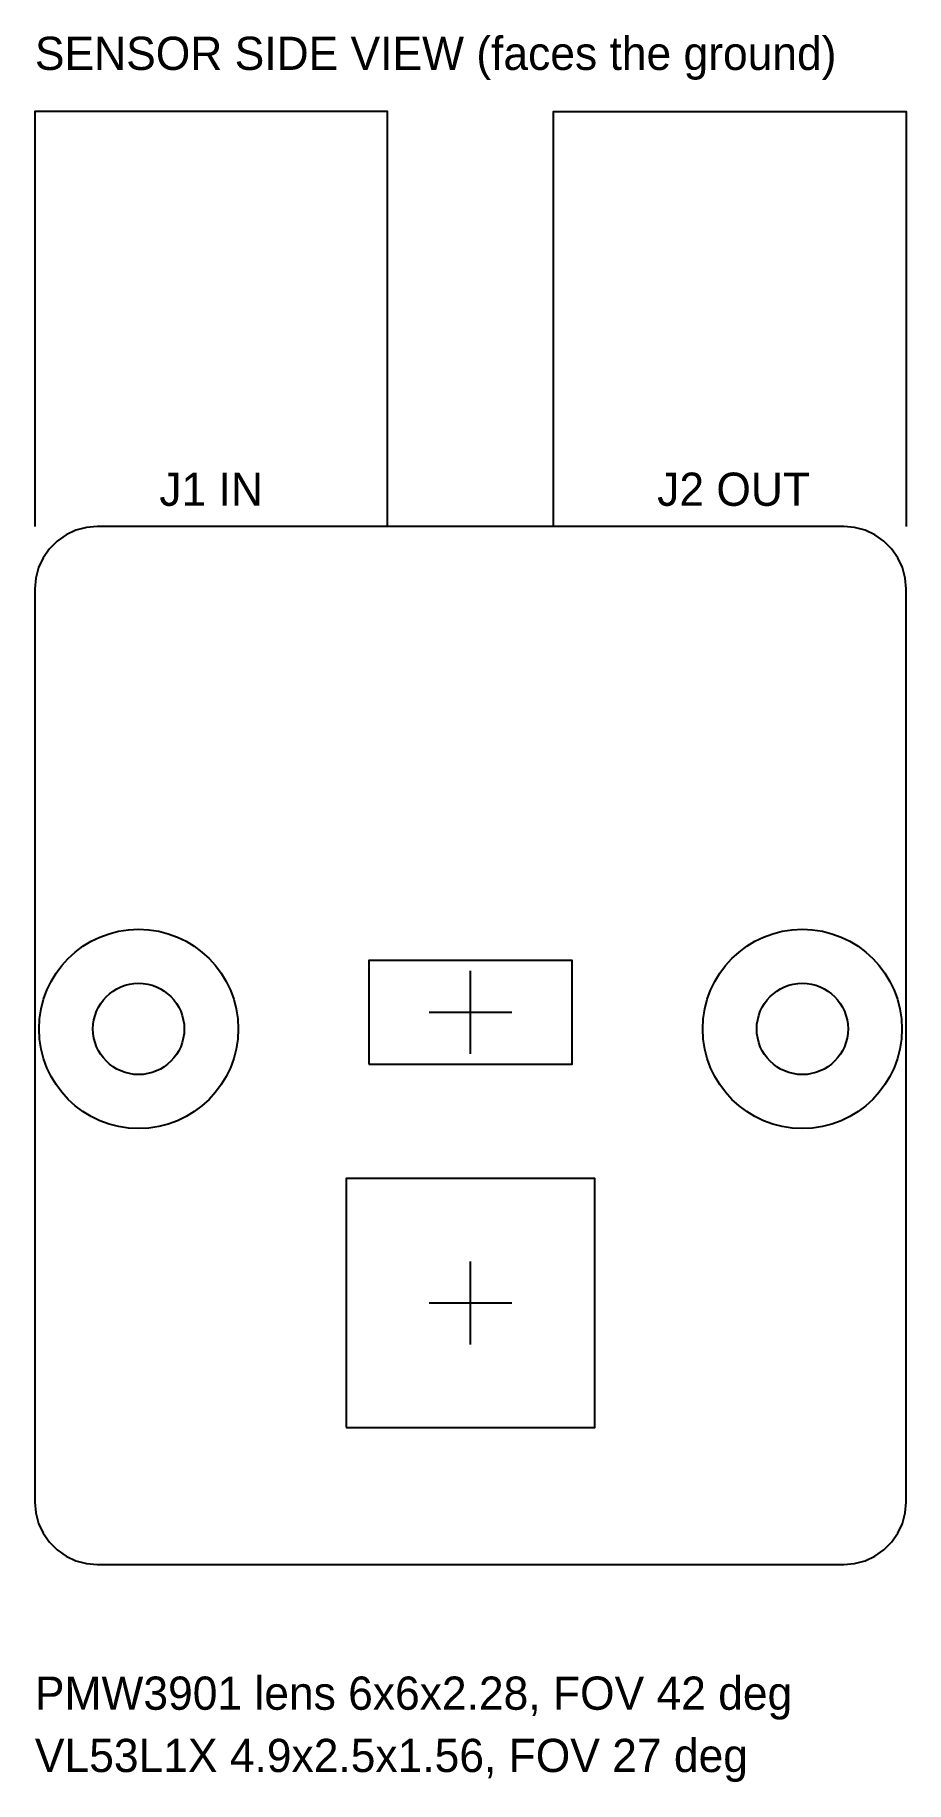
# Model space of a CAD drawing. Header units: millimetres. Extents: x -10.5 to 10.5, y -17.7 to 24.3.
import ezdxf

# ---------------------------------------------------------------- set-up
doc = ezdxf.new("R2010")
doc.units = ezdxf.units.MM
for name, color, linetype in [('HOLE_KEEPOUT_R2.4', 6, 'Continuous'), ('HOLES_M2', 1, 'Continuous'), ('NOTES', 7, 'Continuous'), ('OUTLINE', 7, 'Continuous'), ('PMW3901_LENS_6x6', 3, 'Continuous'), ('PMW3901_OPTICAL_AXIS', 3, 'Continuous'), ('QWIIC_PLUG_ZONE', 5, 'Continuous'), ('SENSOR_SIDE_PARTS_MAX_3.0MM', 8, 'Continuous'), ('VL53L1X_AXIS', 4, 'Continuous'), ('VL53L1X_PACKAGE', 4, 'Continuous')]:
    doc.layers.add(name, color=color, linetype=linetype)

msp = doc.modelspace()

# ---------------------------------------------------------------- linework, layer by layer
at = {"layer": 'HOLE_KEEPOUT_R2.4'}
for centre in [(-8, 0.4), (8, 0.4)]:
    msp.add_circle(centre, 2.4, dxfattribs=at)
at = {"layer": 'HOLES_M2'}
for centre in [(-8, 0.4), (8, 0.4)]:
    msp.add_circle(centre, 1.1, dxfattribs=at)
at = {"layer": 'OUTLINE'}
msp.add_lwpolyline([(10.5, 11), (10.477, 11.26), (10.41, 11.513), (10.299, 11.75), (10.149, 11.964), (9.964, 12.149), (9.75, 12.299), (9.513, 12.41), (9.26, 12.477), (9, 12.5), (-9, 12.5), (-9.26, 12.477), (-9.513, 12.41), (-9.75, 12.299), (-9.964, 12.149), (-10.149, 11.964), (-10.299, 11.75), (-10.41, 11.513), (-10.477, 11.26), (-10.5, 11), (-10.5, -11), (-10.477, -11.26), (-10.41, -11.513), (-10.299, -11.75), (-10.149, -11.964), (-9.964, -12.149), (-9.75, -12.299), (-9.513, -12.41), (-9.26, -12.477), (-9, -12.5), (9, -12.5), (9.26, -12.477), (9.513, -12.41), (9.75, -12.299), (9.964, -12.149), (10.149, -11.964), (10.299, -11.75), (10.41, -11.513), (10.477, -11.26), (10.5, -11)], close=True, dxfattribs=at)
at = {"layer": 'PMW3901_LENS_6x6'}
msp.add_lwpolyline([(-3, -9.2), (3, -9.2), (3, -3.2), (-3, -3.2)], close=True, dxfattribs=at)
at = {"layer": 'PMW3901_OPTICAL_AXIS'}
for p, q in [((0, -7.2), (0, -5.2)), ((-1, -6.2), (1, -6.2))]:
    msp.add_line(p, q, dxfattribs=at)
at = {"layer": 'QWIIC_PLUG_ZONE'}
for points in [[(-2, 12.5), (-2, 22.5), (-10.5, 22.5), (-10.5, 12.5)], [(2, 12.5), (2, 22.5), (10.5, 22.5), (10.5, 12.5)]]:
    msp.add_lwpolyline(points, dxfattribs=at)
at = {"layer": 'SENSOR_SIDE_PARTS_MAX_3.0MM'}
msp.add_lwpolyline([(10.5, 11), (10.477, 11.26), (10.41, 11.513), (10.299, 11.75), (10.149, 11.964), (9.964, 12.149), (9.75, 12.299), (9.513, 12.41), (9.26, 12.477), (9, 12.5), (-9, 12.5), (-9.26, 12.477), (-9.513, 12.41), (-9.75, 12.299), (-9.964, 12.149), (-10.149, 11.964), (-10.299, 11.75), (-10.41, 11.513), (-10.477, 11.26), (-10.5, 11), (-10.5, -11), (-10.477, -11.26), (-10.41, -11.513), (-10.299, -11.75), (-10.149, -11.964), (-9.964, -12.149), (-9.75, -12.299), (-9.513, -12.41), (-9.26, -12.477), (-9, -12.5), (9, -12.5), (9.26, -12.477), (9.513, -12.41), (9.75, -12.299), (9.964, -12.149), (10.149, -11.964), (10.299, -11.75), (10.41, -11.513), (10.477, -11.26), (10.5, -11)], close=True, dxfattribs=at)
at = {"layer": 'VL53L1X_AXIS'}
for p, q in [((0, -0.2), (0, 1.8)), ((-1, 0.8), (1, 0.8))]:
    msp.add_line(p, q, dxfattribs=at)
at = {"layer": 'VL53L1X_PACKAGE'}
msp.add_lwpolyline([(-2.45, -0.45), (2.45, -0.45), (2.45, 2.05), (-2.45, 2.05)], close=True, dxfattribs=at)

# ---------------------------------------------------------------- texts
at = {"layer": 'NOTES'}
for s, p in [('SENSOR SIDE VIEW (faces the ground)', (-10.5, 23.5)), ('J1 IN', (-7.5, 13)), ('J2 OUT', (4.5, 13)), ('PMW3901 lens 6x6x2.28, FOV 42 deg', (-10.5, -16)), ('VL53L1X 4.9x2.5x1.56, FOV 27 deg', (-10.5, -17.5))]:
    msp.add_text(s, height=0.8, dxfattribs=at).set_placement(p)

doc.saveas('drawing.dxf')
